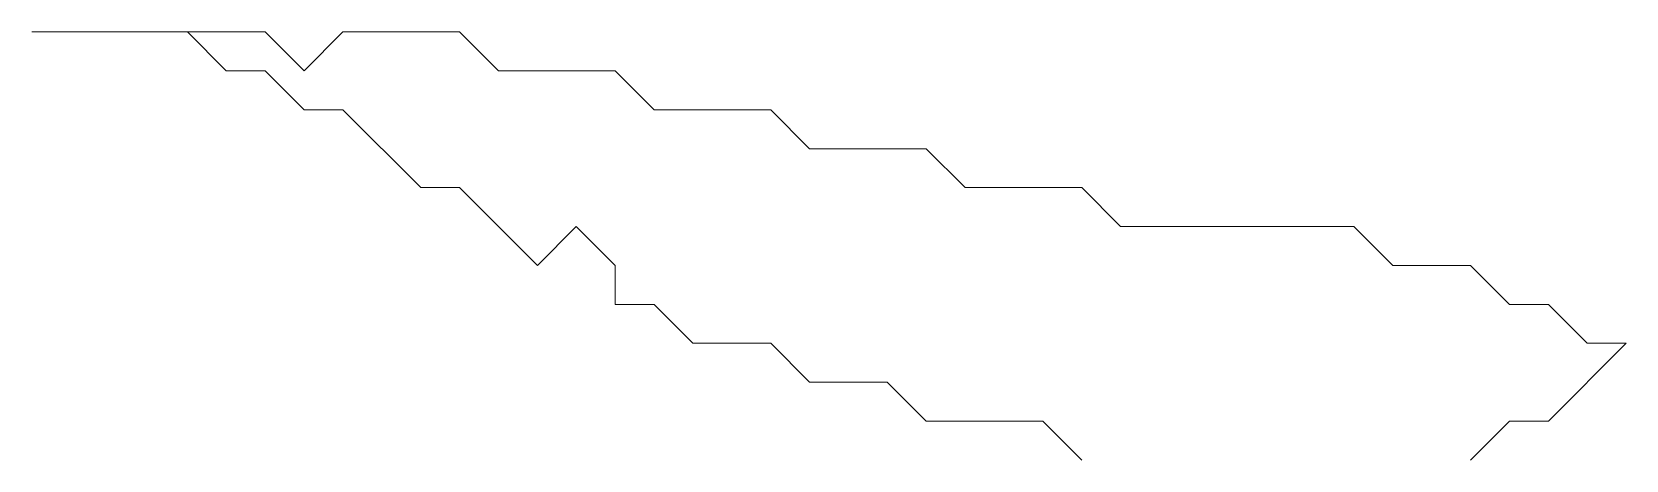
# Model space of a CAD drawing. Header units: metres. Extents: x 67 to 108, y 91 to 102.
import ezdxf

# ---------------------------------------------------------------- set-up
doc = ezdxf.new("R2010")
doc.units = ezdxf.units.M

msp = doc.modelspace()

# ---------------------------------------------------------------- linework, layer by layer
at = {"layer": 'single line', "lineweight": 20}
for p, q in [((71, 102), (67, 102)), ((67, 102), (73, 102)), ((72, 101), (71, 102)), ((73, 102), (74, 101)), ((74, 101), (75, 102)), ((75, 102), (78, 102)), ((78, 102), (79, 101)), ((73, 101), (72, 101)), ((74, 100), (73, 101)), ((79, 101), (82, 101)), ((82, 101), (83, 100)), ((75, 100), (74, 100)), ((77, 98), (75, 100)), ((83, 100), (86, 100)), ((86, 100), (87, 99)), ((87, 99), (90, 99)), ((90, 99), (91, 98)), ((78, 98), (77, 98)), ((80, 96), (78, 98)), ((91, 98), (94, 98)), ((94, 98), (95, 97)), ((81, 97), (80, 96)), ((82, 96), (81, 97)), ((95, 97), (101, 97)), ((101, 97), (102, 96)), ((82, 95), (82, 96)), ((102, 96), (104, 96)), ((104, 96), (105, 95)), ((83, 95), (82, 95)), ((84, 94), (83, 95)), ((105, 95), (106, 95)), ((106, 95), (107, 94)), ((86, 94), (84, 94)), ((87, 93), (86, 94)), ((108, 94), (106, 92)), ((107, 94), (108, 94)), ((89, 93), (87, 93)), ((90, 92), (89, 93)), ((93, 92), (90, 92)), ((94, 91), (93, 92)), ((105, 92), (104, 91)), ((106, 92), (105, 92))]:
    msp.add_line(p, q, dxfattribs=at)

doc.saveas('drawing.dxf')
